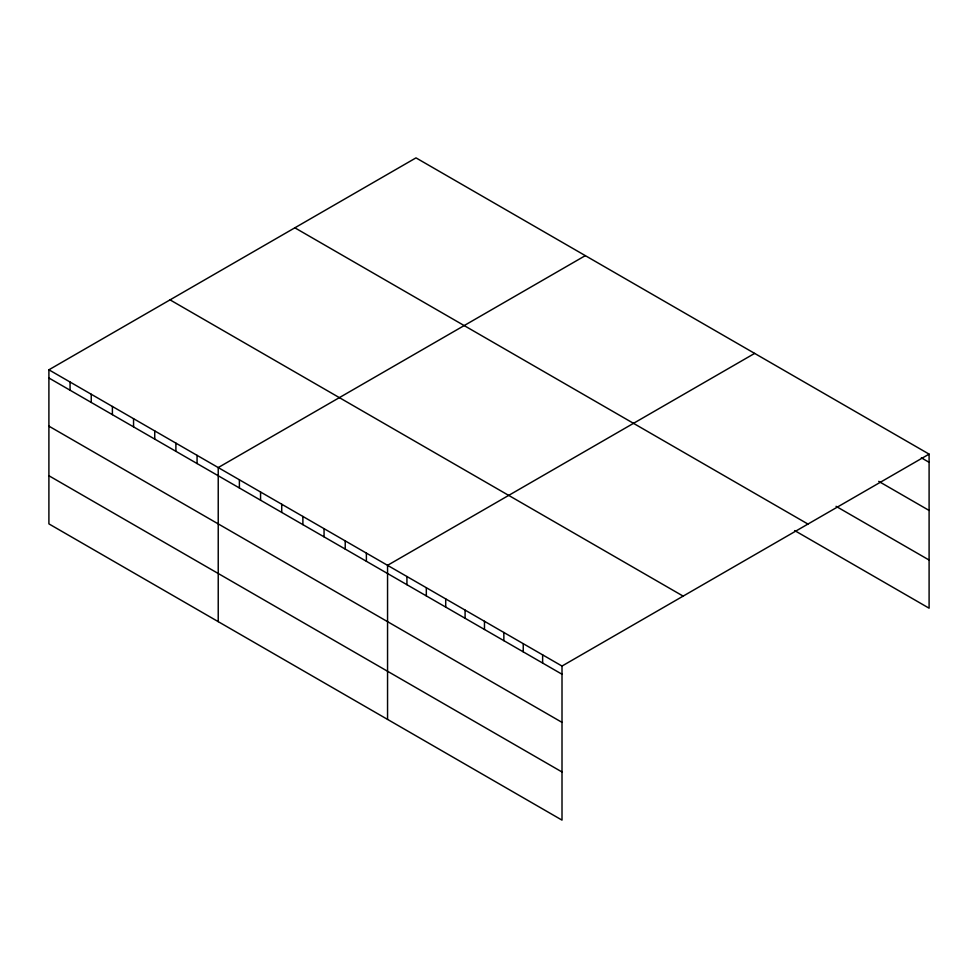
<?xml version="1.0" encoding="UTF-8"?>
<svg xmlns="http://www.w3.org/2000/svg" width="978" height="978" viewBox="0 0 978 978"><rect width="100%" height="100%" fill="white"/><g stroke="black" fill="none" stroke-linecap="round" stroke-linejoin="round"><path stroke-width="1.47" d="M48.9 369.806L562.008 666.055L562.008 820.126L48.9 523.878L48.9 369.806L415.992 157.874L929.1 454.122L929.1 608.194L794.698 530.589M585.321 255.637L218.228 467.57L218.228 621.641M754.637 353.4L387.557 565.333L387.557 719.405M562.008 666.055L929.1 454.122M921.349 457.826L929.1 462.301M878.696 481.347L929.1 510.443M836.056 506.323L929.1 560.039M294.855 227.813L807.962 524.061M170.038 299.867L683.145 596.115M48.9 377.997L562.008 674.233M48.9 426.139L562.008 722.375M48.9 475.736L562.008 771.984M542.631 654.857L542.631 663.047M523.242 643.671L523.242 651.849M503.853 632.485L503.853 640.663M484.477 621.287L484.477 629.465M465.088 610.101L465.088 618.279M445.711 598.903L445.711 607.081M426.322 587.717L426.322 595.895M406.934 576.519L406.934 584.697M366.383 553.108L366.383 561.286M345.222 540.895L345.222 549.074M324.06 528.67L324.06 536.849M302.887 516.445L302.887 524.636M281.725 504.232L281.725 512.411M260.564 492.007L260.564 500.186M239.39 479.795L239.39 487.973M197.067 455.357L197.067 463.535M175.893 443.132L175.893 451.31M154.732 430.907L154.732 439.085M133.558 418.694L133.558 426.873M112.397 406.469L112.397 414.648M91.235 394.256L91.235 402.435M70.061 382.031L70.061 390.21"/></g></svg>
